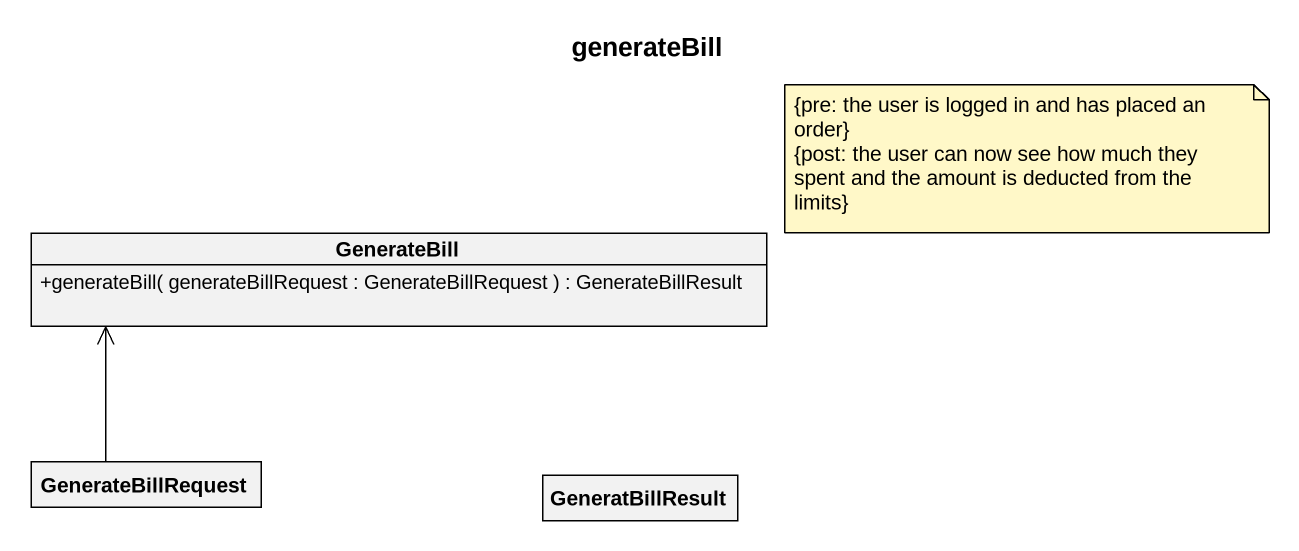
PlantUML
@startuml
title generateBill
hide circle
hide empty members
skinparam classAttributeIconSize 0
class GenerateBill {
  +generateBill( generateBillRequest : GenerateBillRequest ) : GenerateBillResult
}
class GenerateBillRequest
class GeneratBillResult
GenerateBillRequest -up-> GenerateBill
note as N1
  {pre: the user is logged in and has placed an order}
  {post: the user can now see how much they spent and the amount is deducted from the limits}
end note
@enduml
